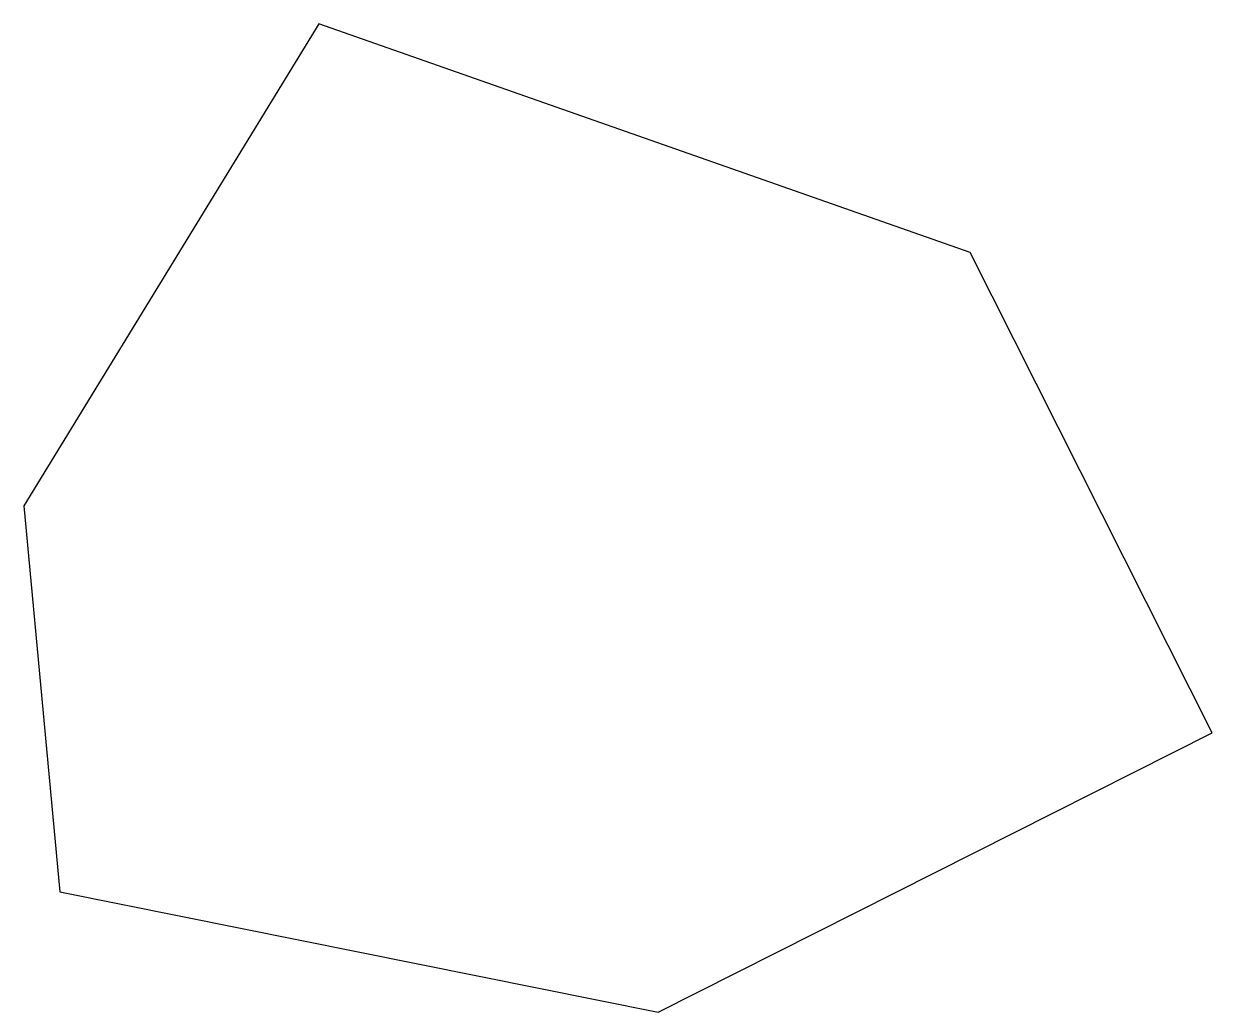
# Model space of a CAD drawing. Header units: metres. Extents: x 220 to 688, y -93 to 296.
import ezdxf

# ---------------------------------------------------------------- set-up
doc = ezdxf.new("R2010")
doc.units = ezdxf.units.M
doc.header["$MEASUREMENT"] = 0

msp = doc.modelspace()

# ---------------------------------------------------------------- linework, layer by layer
at = {"flags": 128}
msp.add_lwpolyline([(219.776551, 106.131761), (234.004975, -45.740944), (469.564446, -93.201164), (687.73362, 16.748346), (592.38842, 205.93867), (335.97535, 295.972642)], close=True, dxfattribs=at)

doc.saveas('drawing.dxf')
